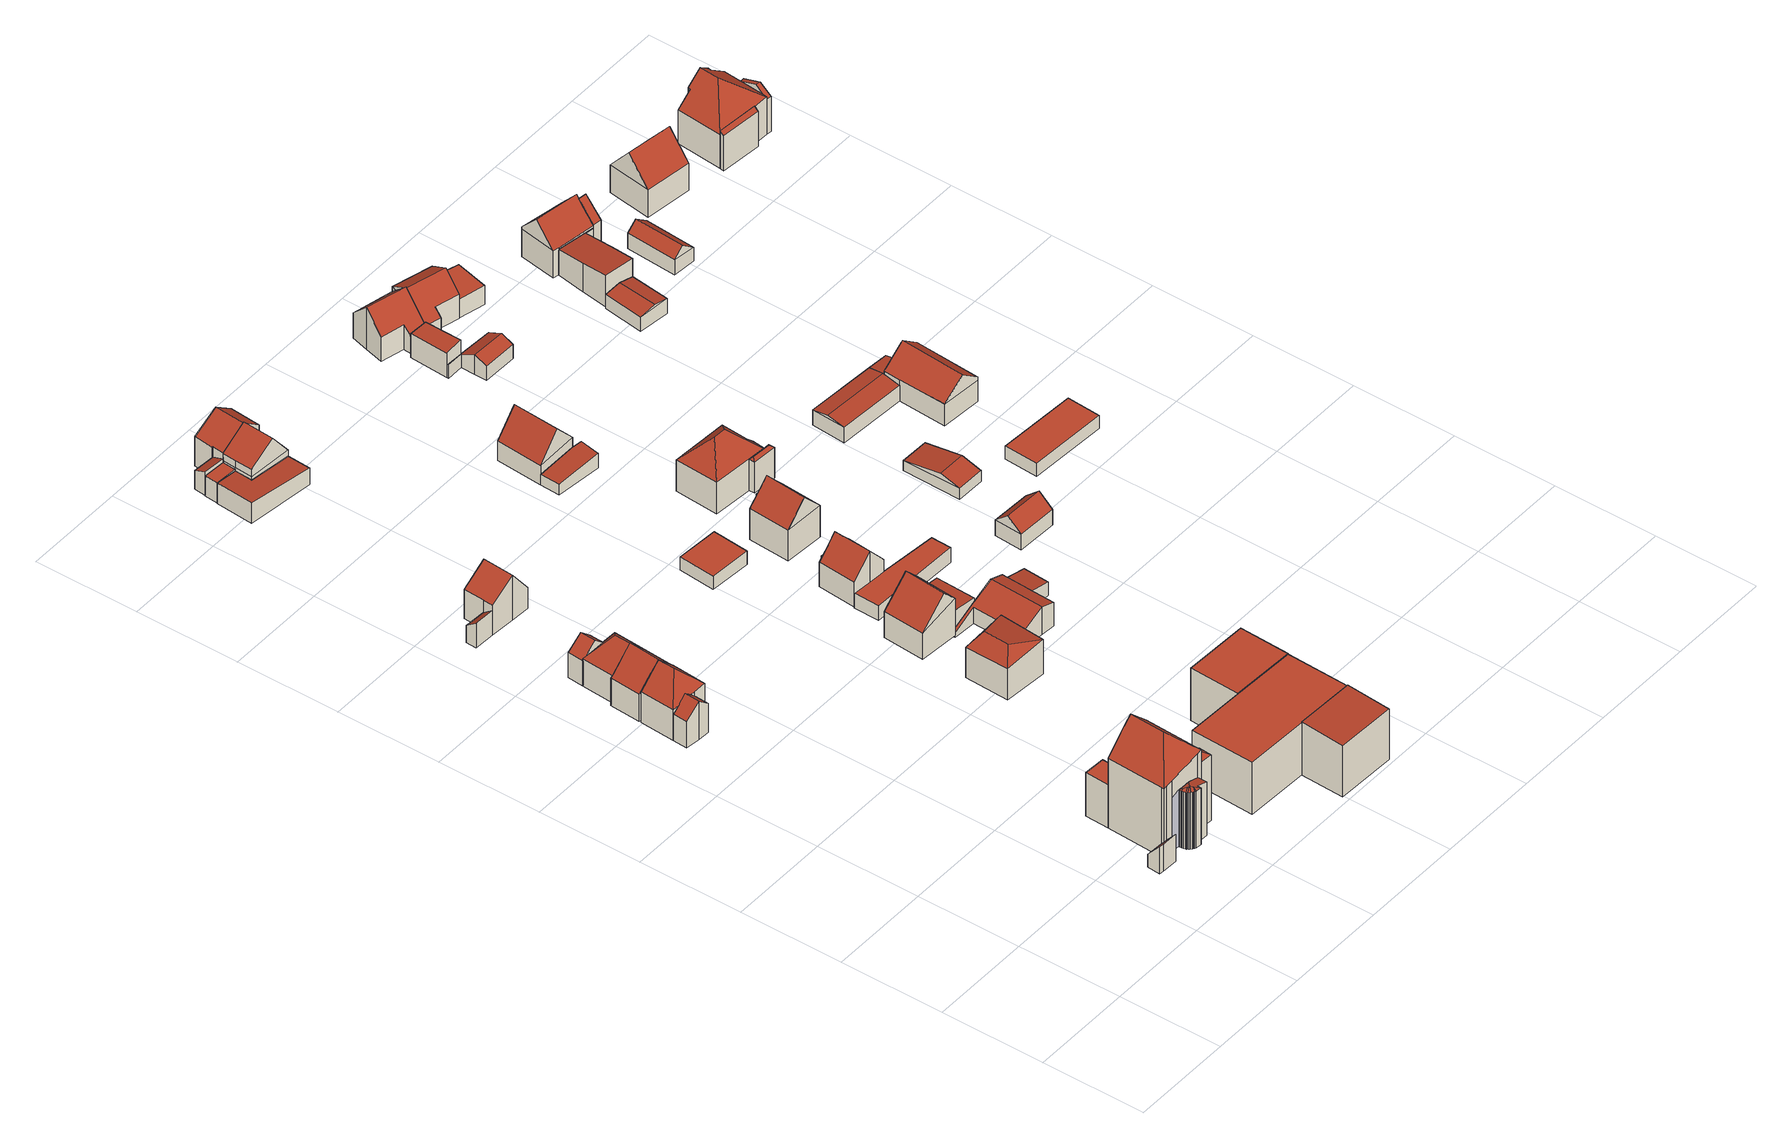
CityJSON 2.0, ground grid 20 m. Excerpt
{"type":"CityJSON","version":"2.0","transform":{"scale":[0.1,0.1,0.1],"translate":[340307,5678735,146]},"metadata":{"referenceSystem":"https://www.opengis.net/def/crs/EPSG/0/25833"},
"CityObjects":{
"building1":{"type":"Building","attributes":{"Gemeindeschluessel":14729160,"Geometrietyp2DReferenz":"3000","function":"31001_9998","roofType":"9999"},"children":["building1-1","building1-2"]},
"building1-1":{"type":"BuildingPart","attributes":{"Dachtyp_tdc":"tdcHipAndGableRoof","Dachneigung":42.65,"QualitaetDacherkennung":81,"Geometrietyp2DReferenz":"3000","roofType":"5000","measuredHeight":10.26},"parents":["building1"],"geometry":[{"type":"MultiSurface","lod":"2","boundaries":[[[0,1,2,3]],[[1,4,5,2]],[[4,6,7,8,5]],[[9,10,11,12,13]],[[10,14,15,11]],[[14,0,3,15]],[[9,16,17,18,6,4,1,19]],[[1,0,14,19]],[[14,10,9,19]],[[3,2,5,8,20,12,11,15]],[[9,13,16]],[[18,7,6]],[[13,12,20,17,16]],[[17,20,8,7,18]]],"semantics":{"surfaces":[{"type":"WallSurface"},{"type":"RoofSurface"},{"type":"GroundSurface"},{"type":"ClosureSurface"}],"values":[0,0,0,0,0,0,1,1,1,2,0,0,3,3]}}]},
"building1-2":{"type":"BuildingPart","attributes":{"Dachtyp_tdc":"tdcGableRoof","Dachneigung":39.81,"QualitaetDacherkennung":77,"Geometrietyp2DReferenz":"3000","roofType":"3100","measuredHeight":7.92},"parents":["building1"],"geometry":[{"type":"MultiSurface","lod":"2","boundaries":[[[21,22,23,24]],[[22,25,26,23]],[[25,13,12,26]],[[7,27,5,8]],[[27,21,24,5]],[[28,16,13,25,22]],[[22,21,27,7,18,28]],[[24,23,26,12,20,8,5]],[[17,16,28]],[[20,12,13,16,17]],[[18,17,28]],[[7,8,20,17,18]]],"semantics":{"surfaces":[{"type":"WallSurface"},{"type":"RoofSurface"},{"type":"GroundSurface"},{"type":"ClosureSurface"}],"values":[0,0,0,0,0,1,1,2,0,3,0,3]}}]},
"building2":{"type":"Building","attributes":{"Dachtyp_tdc":"tdcGableRoof","Gemeindeschluessel":14729160,"Dachneigung":43.29,"QualitaetDacherkennung":79,"Geometrietyp2DReferenz":"3000","function":"31001_9998","roofType":"3100","measuredHeight":10.07},"geometry":[{"type":"MultiSurface","lod":"2","boundaries":[[[29,30,31,32]],[[30,33,34,31]],[[33,35,36,34]],[[35,37,38,36]],[[37,39,40,38]],[[39,29,32,40]],[[39,41,42,43,44,29]],[[45,43,42,46]],[[33,45,46,35]],[[35,46,42,41,37]],[[30,44,43,45,33]],[[29,44,30]],[[37,41,39]],[[32,31,34,36,38,40]]],"semantics":{"surfaces":[{"type":"WallSurface"},{"type":"RoofSurface"},{"type":"GroundSurface"}],"values":[0,0,0,0,0,0,1,1,0,0,0,0,0,2]}}]},
"building3":{"type":"Building","attributes":{"Gemeindeschluessel":14729160,"Geometrietyp2DReferenz":"3000","function":"31001_9998","roofType":"9999"},"children":["building3-1","building3-2"]},
"building3-1":{"type":"BuildingPart","attributes":{"Dachtyp_tdc":"tdcGableRoof","Dachneigung":38.42,"QualitaetDacherkennung":86,"Geometrietyp2DReferenz":"3000","roofType":"3100","measuredHeight":7.56},"parents":["building3"],"geometry":[{"type":"MultiSurface","lod":"2","boundaries":[[[47,48,49,50]],[[48,51,52,49]],[[51,53,54,52]],[[51,48,55]],[[48,47,56,57,58,55]],[[53,51,55,58,59,60]],[[50,49,52,54]],[[47,50,54,53]],[[59,58,57]],[[53,60,56,47]],[[60,59,57,56]]],"semantics":{"surfaces":[{"type":"WallSurface"},{"type":"RoofSurface"},{"type":"GroundSurface"},{"type":"ClosureSurface"}],"values":[0,0,0,0,1,1,2,3,0,3,3]}}]},
"building3-2":{"type":"BuildingPart","attributes":{"Dachtyp_tdc":"tdcHipAndGableRoof","Dachneigung":42.14,"QualitaetDacherkennung":87,"Geometrietyp2DReferenz":"3000","roofType":"5000","measuredHeight":9.57},"parents":["building3"],"geometry":[{"type":"MultiSurface","lod":"2","boundaries":[[[61,62,54,53]],[[61,63,64,62]],[[63,65,66,64]],[[65,67,47,50,66]],[[67,68,69,70,59,57]],[[65,71,68,67]],[[69,68,71,45]],[[61,69,45,63]],[[63,45,71,65]],[[53,70,69,61]],[[50,54,62,64,66]],[[56,47,67]],[[53,54,50,47]],[[53,47,56,60]],[[70,53,60,59]],[[57,56,67]],[[60,56,57,59]]],"semantics":{"surfaces":[{"type":"WallSurface"},{"type":"RoofSurface"},{"type":"GroundSurface"},{"type":"ClosureSurface"}],"values":[0,0,0,0,1,1,1,0,0,0,2,0,3,3,0,0,3]}}]},
"building4":{"type":"Building","attributes":{"Gemeindeschluessel":14729160,"Geometrietyp2DReferenz":"3000","function":"31001_9998","roofType":"9999"},"children":["building4-1","building4-2","building4-3","building4-4","building4-5"]},
"building4-1":{"type":"BuildingPart","attributes":{"Dachtyp_tdc":"tdcPolyFlatRoof","Dachneigung":49.08,"QualitaetDacherkennung":63,"Geometrietyp2DReferenz":"3000","roofType":"2100","measuredHeight":5.59},"parents":["building4"],"geometry":[{"type":"MultiSurface","lod":"2","boundaries":[[[72,73,74,75]],[[73,76,77,74]],[[76,78,79,77]],[[78,80,81,79]],[[80,82,83,81]],[[80,78,76,73,72,84,82]],[[83,85,75,74,77,79,81]],[[85,83,82,84]],[[72,75,85,84]]],"semantics":{"surfaces":[{"type":"WallSurface"},{"type":"RoofSurface"},{"type":"GroundSurface"},{"type":"ClosureSurface"}],"values":[0,0,0,0,0,1,2,3,3]}}]},
"building4-2":{"type":"BuildingPart","attributes":{"Dachtyp_tdc":"tdcHipAndGableRoof","Dachneigung":45.35,"QualitaetDacherkennung":50,"Geometrietyp2DReferenz":"3000","roofType":"5000","measuredHeight":20.12},"parents":["building4"],"geometry":[{"type":"MultiSurface","lod":"2","boundaries":[[[86,87,88,89,90]],[[87,91,92,88]],[[91,93,94,95,92]],[[96,97,98,99,100]],[[97,101,98]],[[102,103,104,105]],[[103,106,75,104]],[[106,72,75]],[[107,108,109,110,83,82]],[[111,106,103,102,97,96,112]],[[96,93,91,87,112]],[[87,86,108,107,111,112]],[[89,88,92,95,99,98,113,114,104,75,85,83,110]],[[100,94,93,96]],[[100,99,95,94]],[[102,105,115,116,101,97]],[[105,104,114,115]],[[115,114,113,116]],[[116,113,98,101]],[[111,84,72,106]],[[84,85,75,72]],[[82,84,111,107]],[[82,83,85,84]],[[90,109,108,86]],[[90,89,110,109]]],"semantics":{"surfaces":[{"type":"WallSurface"},{"type":"RoofSurface"},{"type":"GroundSurface"},{"type":"ClosureSurface"}],"values":[0,0,0,0,0,0,0,0,0,1,1,1,2,0,3,0,3,3,3,0,3,0,3,0,3]}}]},
"building4-3":{"type":"BuildingPart","attributes":{"Dachtyp_tdc":"tdcPolyFlatRoof","Dachneigung":0,"QualitaetDacherkennung":58,"Geometrietyp2DReferenz":"3000","roofType":"1000","measuredHeight":8.97},"parents":["building4"],"geometry":[{"type":"MultiSurface","lod":"2","boundaries":[[[109,117,118,110]],[[117,119,120,118]],[[119,90,89,120]],[[90,119,117,109]],[[118,120,89,110]],[[110,89,90,109]]],"semantics":{"surfaces":[{"type":"WallSurface"},{"type":"RoofSurface"},{"type":"GroundSurface"},{"type":"ClosureSurface"}],"values":[0,0,0,1,2,3]}}]},
"building4-4":{"type":"BuildingPart","attributes":{"Dachtyp_tdc":"tdcFreeFormRoof","Dachneigung":15.71,"QualitaetDacherkennung":52,"Geometrietyp2DReferenz":"3000","roofType":"5000","measuredHeight":12.13},"parents":["building4"],"geometry":[{"type":"MultiSurface","lod":"2","boundaries":[[[121,122,123,124]],[[122,125,126,123]],[[125,127,128,126]],[[127,129,130,128]],[[129,131,132,130]],[[131,133,134,132]],[[133,135,136,134]],[[135,137,138,136]],[[137,139,140,138]],[[139,141,142,140]],[[141,143,144,142]],[[143,145,146,144]],[[145,147,148,146]],[[147,149,150,148]],[[149,115,114,150]],[[115,105,104,114]],[[101,151,152,98]],[[151,121,124,152]],[[116,115,153,154,155,156]],[[115,105,115,149,147,153]],[[147,145,143,141,154,153]],[[141,139,137,155,154]],[[137,135,133,156,155]],[[133,131,129,127,157,158,156]],[[127,125,157]],[[125,122,158,157]],[[122,121,151,101,116,156,158]],[[124,123,126,128,130,132,134,136,138,140,142,144,146,148,150,114,104,114,113,98,152]],[[113,114,115,116]],[[101,98,113,116]]],"semantics":{"surfaces":[{"type":"WallSurface"},{"type":"RoofSurface"},{"type":"GroundSurface"},{"type":"ClosureSurface"}],"values":[0,0,0,0,0,0,0,0,0,0,0,0,0,0,0,0,0,0,1,1,1,1,1,1,1,1,1,2,3,3]}}]},
"building4-5":{"type":"BuildingPart","attributes":{"Dachtyp_tdc":"tdcFreeFormRoof","Dachneigung":32.76,"QualitaetDacherkennung":7,"Geometrietyp2DReferenz":"3000","roofType":"5000","measuredHeight":14.53},"parents":["building4"],"geometry":[{"type":"MultiSurface","lod":"2","boundaries":[[[159,160,161,162]],[[160,100,99,161]],[[94,159,162,95]],[[163,164,94,100]],[[163,100,160]],[[164,163,160,159]],[[164,159,94]],[[162,161,99,95]],[[95,99,100,94]]],"semantics":{"surfaces":[{"type":"WallSurface"},{"type":"RoofSurface"},{"type":"GroundSurface"},{"type":"ClosureSurface"}],"values":[0,0,0,1,1,1,1,2,3]}}]},
"building5":{"type":"Building","attributes":{"Gemeindeschluessel":14729160,"Geometrietyp2DReferenz":"3000","function":"31001_9998","roofType":"9999"},"children":["building5-1","building5-2"]},
"building5-1":{"type":"BuildingPart","attributes":{"Dachtyp_tdc":"tdcGableRoof","Dachneigung":53.59,"QualitaetDacherkennung":41,"Geometrietyp2DReferenz":"3000","roofType":"3100","measuredHeight":9.26},"parents":["building5"],"geometry":[{"type":"MultiSurface","lod":"2","boundaries":[[[165,166,167,168]],[[166,169,170,167]],[[169,171,172,170]],[[171,173,174,172]],[[173,175,176,177,174]],[[178,165,168,179,180]],[[173,171,169,166]],[[166,165,178,175,173]],[[168,167,170,172,174,177,179]],[[178,180,176,175]],[[180,179,177,176]]],"semantics":{"surfaces":[{"type":"WallSurface"},{"type":"RoofSurface"},{"type":"GroundSurface"},{"type":"ClosureSurface"}],"values":[0,0,0,0,0,0,1,1,2,0,3]}}]},
"building5-2":{"type":"BuildingPart","attributes":{"Dachtyp_tdc":"tdcPolyFlatRoof","Dachneigung":38.41,"QualitaetDacherkennung":34,"Geometrietyp2DReferenz":"3000","roofType":"2100","measuredHeight":5.04},"parents":["building5"],"geometry":[{"type":"MultiSurface","lod":"2","boundaries":[[[181,182,183,184]],[[182,180,179,183]],[[176,181,184,177]],[[176,180,182,181]],[[184,183,179,177]],[[177,179,180,176]]],"semantics":{"surfaces":[{"type":"WallSurface"},{"type":"RoofSurface"},{"type":"GroundSurface"},{"type":"ClosureSurface"}],"values":[0,0,0,1,2,3]}}]},
"building6":{"type":"Building","attributes":{"Dachtyp_tdc":"tdcPolyFlatRoof","Gemeindeschluessel":14729160,"Dachneigung":3.85,"QualitaetDacherkennung":39,"Geometrietyp2DReferenz":"3000","function":"31001_9998","roofType":"2100","measuredHeight":4.32},"geometry":[{"type":"MultiSurface","lod":"2","boundaries":[[[185,186,187,188]],[[186,189,190,187]],[[189,191,192,190]],[[191,193,194,192]],[[193,195,196,194]],[[195,185,188,196]],[[195,193,191,189,186,185]],[[188,187,190,192,194,196]]],"semantics":{"surfaces":[{"type":"WallSurface"},{"type":"RoofSurface"},{"type":"GroundSurface"}],"values":[0,0,0,0,0,0,1,2]}}]},
"building7":{"type":"Building","attributes":{"Gemeindeschluessel":14729160,"Geometrietyp2DReferenz":"3000","function":"31001_9998","roofType":"9999"},"children":["building7-1","building7-2"]},
"building7-1":{"type":"BuildingPart","attributes":{"Dachtyp_tdc":"tdcGableRoof","Dachneigung":52.98,"QualitaetDacherkennung":46,"Geometrietyp2DReferenz":"3000","roofType":"3100","measuredHeight":9.45},"parents":["building7"],"geometry":[{"type":"MultiSurface","lod":"2","boundaries":[[[197,198,199,200]],[[198,201,202,199]],[[201,203,202]],[[204,205,206,207,208]],[[205,197,200,206]],[[197,205,209,210]],[[211,212,210,209,213]],[[201,211,213,204]],[[204,213,209,205]],[[198,212,211,201]],[[197,210,212,198]],[[200,199,202,207,206]],[[208,203,201,204]],[[208,207,202,203]]],"semantics":{"surfaces":[{"type":"WallSurface"},{"type":"RoofSurface"},{"type":"GroundSurface"},{"type":"ClosureSurface"}],"values":[0,0,0,0,0,1,1,0,0,0,0,2,0,3]}}]},
"building7-2":{"type":"BuildingPart","attributes":{"Dachtyp_tdc":"tdcPolyFlatRoof","Dachneigung":0,"QualitaetDacherkennung":73,"Geometrietyp2DReferenz":"3000","roofType":"1000","measuredHeight":4.28},"parents":["building7"],"geometry":[{"type":"MultiSurface","lod":"2","boundaries":[[[203,186,214,202]],[[186,215,216,214]],[[215,208,207,216]],[[208,215,186,203]],[[202,214,216,207]],[[202,207,208,203]]],"semantics":{"surfaces":[{"type":"WallSurface"},{"type":"RoofSurface"},{"type":"GroundSurface"},{"type":"ClosureSurface"}],"values":[0,0,0,1,2,3]}}]},
"building8":{"type":"Building","attributes":{"Gemeindeschluessel":14729160,"Geometrietyp2DReferenz":"3000","function":"31001_9998","roofType":"9999"},"children":["building8-1","building8-2"]},
"building8-1":{"type":"BuildingPart","attributes":{"Dachtyp_tdc":"tdcPolyFlatRoof","Dachneigung":23.56,"QualitaetDacherkennung":67,"Geometrietyp2DReferenz":"3000","roofType":"2100","measuredHeight":4.86},"parents":["building8"],"geometry":[{"type":"MultiSurface","lod":"2","boundaries":[[[217,218,219,220]],[[218,221,222,219]],[[221,223,224,222]],[[223,225,226,224]],[[223,221,218,217,225]],[[226,220,219,222,224]],[[220,226,225,217]]],"semantics":{"surfaces":[{"type":"WallSurface"},{"type":"RoofSurface"},{"type":"GroundSurface"},{"type":"ClosureSurface"}],"values":[0,0,0,0,1,2,3]}}]},
"building8-2":{"type":"BuildingPart","attributes":{"Dachtyp_tdc":"tdcGableRoof","Dachneigung":31.82,"QualitaetDacherkennung":43,"Geometrietyp2DReferenz":"3000","roofType":"3100","measuredHeight":9.1},"parents":["building8"],"geometry":[{"type":"MultiSurface","lod":"2","boundaries":[[[227,228,229,224]],[[228,230,231,229]],[[230,232,233,231]],[[232,234,235,233]],[[234,236,237,235]],[[236,238,217,220,237]],[[239,227,224,226,225]],[[236,234,232,230]],[[230,228,227,239,238,236]],[[224,229,231,233,235,237,220,226]],[[225,217,238,239]],[[225,226,220,217]]],"semantics":{"surfaces":[{"type":"WallSurface"},{"type":"RoofSurface"},{"type":"GroundSurface"},{"type":"ClosureSurface"}],"values":[0,0,0,0,0,0,0,1,1,2,0,3]}}]},
"building9":{"type":"Building","attributes":{"Gemeindeschluessel":14729160,"Geometrietyp2DReferenz":"3000","function":"31001_9998","roofType":"9999"},"children":["building9-1","building9-2","building9-3"]},
"building9-1":{"type":"BuildingPart","attributes":{"Dachtyp_tdc":"tdcPolyFlatRoof","Dachneigung":0,"QualitaetDacherkennung":86,"Geometrietyp2DReferenz":"3000","roofType":"1000","measuredHeight":10.87},"parents":["building9"],"geometry":[{"type":"MultiSurface","lod":"2","boundaries":[[[240,241,242,243,244]],[[245,246,247,248,249]],[[246,240,244,247]],[[246,245,241,240]],[[244,243,248,247]],[[249,242,241,245]],[[249,248,243,242]]],"semantics":{"surfaces":[{"type":"WallSurface"},{"type":"RoofSurface"},{"type":"GroundSurface"},{"type":"ClosureSurface"}],"values":[0,0,0,1,2,0,3]}}]},
"building9-2":{"type":"BuildingPart","attributes":{"Dachtyp_tdc":"tdcPolyFlatRoof","Dachneigung":0,"QualitaetDacherkennung":29,"Geometrietyp2DReferenz":"3000","roofType":"1000","measuredHeight":10.76},"parents":["building9"],"geometry":[{"type":"MultiSurface","lod":"2","boundaries":[[[242,250,251,243]],[[252,253,254,255]],[[253,256,257,254]],[[256,249,248,257]],[[249,256,253,252,250,242]],[[243,251,255,254,257,248]],[[255,251,250,252]],[[243,248,249,242]]],"semantics":{"surfaces":[{"type":"WallSurface"},{"type":"RoofSurface"},{"type":"GroundSurface"},{"type":"ClosureSurface"}],"values":[0,0,0,0,1,2,3,3]}}]},
"building9-3":{"type":"BuildingPart","attributes":{"Dachtyp_tdc":"tdcPolyFlatRoof","Dachneigung":2.79,"QualitaetDacherkennung":82,"Geometrietyp2DReferenz":"3000","roofType":"2100","measuredHeight":11.01},"parents":["building9"],"geometry":[{"type":"MultiSurface","lod":"2","boundaries":[[[258,259,260,251,250]],[[259,261,262,260]],[[261,263,252,255,262]],[[263,261,259,258]],[[251,260,262,255]],[[250,252,263,258]],[[250,251,255,252]]],"semantics":{"surfaces":[{"type":"WallSurface"},{"type":"RoofSurface"},{"type":"GroundSurface"},{"type":"ClosureSurface"}],"values":[0,0,0,1,2,0,3]}}]},
"building10":{"type":"Building","attributes":{"Dachtyp_tdc":"tdcHipRoof","Gemeindeschluessel":14729160,"Dachneigung":16.95,"QualitaetDacherkennung":83,"Geometrietyp2DReferenz":"3000","function":"31001_9998","roofType":"3200","measuredHeight":9.12},"geometry":[{"type":"MultiSurface","lod":"2","boundaries":[[[264,265,266,267]],[[265,268,269,266]],[[268,270,271,269]],[[270,264,267,271]],[[268,265,272]],[[264,270,273]],[[265,264,273,272]],[[270,268,272,273]],[[267,266,269,271]]],"semantics":{"surfaces":[{"type":"WallSurface"},{"type":"RoofSurface"},{"type":"GroundSurface"}],"values":[0,0,0,0,1,1,1,1,2]}}]},
"building11":{"type":"Building","attributes":{"Dachtyp_tdc":"tdcGableRoof","Gemeindeschluessel":14729160,"Dachneigung":44.98,"QualitaetDacherkennung":64,"Geometrietyp2DReferenz":"3000","function":"31001_9998","roofType":"3100","measuredHeight":10.47},"geometry":[{"type":"MultiSurface","lod":"2","boundaries":[[[274,275,276,277]],[[275,278,279,276]],[[278,280,281,279]],[[280,274,277,281]],[[278,275,282]],[[274,280,283]],[[275,274,283,282]],[[280,278,282,283]],[[277,276,279,281]]],"semantics":{"surfaces":[{"type":"WallSurface"},{"type":"RoofSurface"},{"type":"GroundSurface"}],"values":[0,0,0,0,0,0,1,1,2]}}]},
"building12":{"type":"Building","attributes":{"Dachtyp_tdc":"tdcPolyFlatRoof","Gemeindeschluessel":14729160,"Dachneigung":0,"QualitaetDacherkennung":91,"Geometrietyp2DReferenz":"3000","function":"31001_9998","roofType":"1000","measuredHeight":2.8},"geometry":[{"type":"MultiSurface","lod":"2","boundaries":[[[284,285,286,287]],[[285,288,289,286]],[[288,290,291,289]],[[290,284,287,291]],[[290,288,285,284]],[[287,286,289,291]]],"semantics":{"surfaces":[{"type":"WallSurface"},{"type":"RoofSurface"},{"type":"GroundSurface"}],"values":[0,0,0,0,1,2]}}]},
"building13":{"type":"Building","attributes":{"Gemeindeschluessel":14729160,"Geometrietyp2DReferenz":"3000","function":"31001_9998","roofType":"9999"},"children":["building13-1","building13-2"]},
"building13-1":{"type":"BuildingPart","attributes":{"Dachtyp_tdc":"tdcPolyFlatRoof","Dachneigung":12.01,"QualitaetDacherkennung":53,"Geometrietyp2DReferenz":"3000","roofType":"2100","measuredHeight":4.63},"parents":["building13"],"geometry":[{"type":"MultiSurface","lod":"2","boundaries":[[[292,293,294,295]],[[296,297,298,299]],[[297,292,295,298]],[[297,296,300,293,292]],[[295,294,301,299,298]],[[299,301,300,296]],[[301,294,293,300]]],"semantics":{"surfaces":[{"type":"WallSurface"},{"type":"RoofSurface"},{"type":"GroundSurface"},{"type":"ClosureSurface"}],"values":[0,0,0,1,2,3,3]}}]},
"building13-2":{"type":"BuildingPart","attributes":{"Dachtyp_tdc":"tdcGableRoof","Dachneigung":48.53,"QualitaetDacherkennung":88,"Geometrietyp2DReferenz":"3000","roofType":"3100","measuredHeight":9.24},"parents":["building13"],"geometry":[{"type":"MultiSurface","lod":"2","boundaries":[[[302,294,293]],[[302,303,304,294]],[[303,305,306,304]],[[305,307,308,306]],[[307,309,310,308]],[[309,311,312,310]],[[311,313,296,299,312]],[[307,305,303,302,314]],[[314,313,311,309,307]],[[299,301,294,304,306,308,310,312]],[[300,296,313,314]],[[301,299,296,300]],[[302,293,300,314]],[[301,300,293,294]]],"semantics":{"surfaces":[{"type":"WallSurface"},{"type":"RoofSurface"},{"type":"GroundSurface"},{"type":"ClosureSurface"}],"values":[0,0,0,0,0,0,0,1,1,2,0,3,0,3]}}]},
"building14":{"type":"Building","attributes":{"Gemeindeschluessel":14729160,"Geometrietyp2DReferenz":"3000","function":"31001_9998","roofType":"9999"},"children":["building14-1","building14-2","building14-3"]},
"building14-1":{"type":"BuildingPart","attributes":{"Dachtyp_tdc":"tdcPolyFlatRoof","Dachneigung":12.61,"QualitaetDacherkennung":89,"Geometrietyp2DReferenz":"3000","roofType":"2100","measuredHeight":3.98},"parents":["building14"],"geometry":[{"type":"MultiSurface","lod":"2","boundaries":[[[315,316,317,318]],[[319,320,321,322]],[[320,315,318,321]],[[320,319,316,315]],[[318,317,322,321]],[[322,317,316,319]]],"semantics":{"surfaces":[{"type":"WallSurface"},{"type":"RoofSurface"},{"type":"GroundSurface"},{"type":"ClosureSurface"}],"values":[0,0,0,1,2,3]}}]},
"building14-2":{"type":"BuildingPart","attributes":{"Dachtyp_tdc":"tdcGableRoof","Dachneigung":27.49,"QualitaetDacherkennung":47,"Geometrietyp2DReferenz":"3000","roofType":"3100","measuredHeight":5.8},"parents":["building14"],"geometry":[{"type":"MultiSurface","lod":"2","boundaries":[[[323,324,325,326]],[[324,327,328,325]],[[327,329,330,328]],[[329,331,332,330]],[[331,333,334,332]],[[335,336,337,338]],[[336,339,319,322,337]],[[340,323,326,317,316]],[[336,335,333,331,329,327,324]],[[324,323,340,339,336]],[[326,325,328,330,332,334,338,337,322,317]],[[338,334,333,335]],[[316,319,339,340]],[[316,317,322,319]]],"semantics":{"surfaces":[{"type":"WallSurface"},{"type":"RoofSurface"},{"type":"GroundSurface"},{"type":"ClosureSurface"}],"values":[0,0,0,0,0,0,0,0,1,1,2,3,0,3]}}]},
"building14-3":{"type":"BuildingPart","attributes":{"Dachtyp_tdc":"tdcPolyFlatRoof","Dachneigung":6.03,"QualitaetDacherkennung":65,"Geometrietyp2DReferenz":"3000","roofType":"2100","measuredHeight":5},"parents":["building14"],"geometry":[{"type":"MultiSurface","lod":"2","boundaries":[[[341,342,343,344]],[[342,345,335,338,343]],[[346,341,344,334,333]],[[346,345,342,341]],[[344,343,338,334]],[[333,335,345,346]],[[333,334,338,335]]],"semantics":{"surfaces":[{"type":"WallSurface"},{"type":"RoofSurface"},{"type":"GroundSurface"},{"type":"ClosureSurface"}],"values":[0,0,0,1,2,0,3]}}]},
"building15":{"type":"Building","attributes":{"Dachtyp_tdc":"tdcPolyFlatRoof","Gemeindeschluessel":14729160,"Dachneigung":0,"QualitaetDacherkennung":39,"Geometrietyp2DReferenz":"3000","function":"31001_9998","roofType":"1000","measuredHeight":3.04},"geometry":[{"type":"MultiSurface","lod":"2","boundaries":[[[347,348,349,350]],[[348,351,352,349]],[[351,353,354,352]],[[353,355,356,354]],[[355,347,350,356]],[[355,353,351,348,347]],[[350,349,352,354,356]]],"semantics":{"surfaces":[{"type":"WallSurface"},{"type":"RoofSurface"},{"type":"GroundSurface"}],"values":[0,0,0,0,0,1,2]}}]},
"building16":{"type":"Building","attributes":{"Dachtyp_tdc":"tdcPolyFlatRoof","Gemeindeschluessel":14729160,"Dachneigung":5.41,"QualitaetDacherkennung":57,"Geometrietyp2DReferenz":"3000","function":"31001_9998","roofType":"2100","measuredHeight":3.08},"geometry":[{"type":"MultiSurface","lod":"2","boundaries":[[[357,358,359,360]],[[358,361,362,359]],[[361,363,364,362]],[[363,365,366,364]],[[365,357,360,366]],[[365,363,361,358,357]],[[360,359,362,364,366]]],"semantics":{"surfaces":[{"type":"WallSurface"},{"type":"RoofSurface"},{"type":"GroundSurface"}],"values":[0,0,0,0,0,1,2]}}]},
"building17":{"type":"Building","attributes":{"Gemeindeschluessel":14729160,"Geometrietyp2DReferenz":"3000","function":"31001_9998","roofType":"9999"},"children":["building17-1","building17-2"]},
"building17-1":{"type":"BuildingPart","attributes":{"Dachtyp_tdc":"tdcGableRoof","Dachneigung":47.32,"QualitaetDacherkennung":85,"Geometrietyp2DReferenz":"3000","roofType":"3100","measuredHeight":10.67},"parents":["building17"],"geometry":[{"type":"MultiSurface","lod":"2","boundaries":[[[367,368,369,370]],[[371,372,373,374]],[[372,375,376,373]],[[375,377,378,376]],[[377,367,370,378]],[[377,379,380,381,367]],[[372,382,380,379,375]],[[383,382,371]],[[371,382,372]],[[367,381,384,368]],[[375,379,377]],[[370,369,374,373,376,378]],[[374,369,368,371]],[[384,381,380,382,383]],[[368,384,383,371]]],"semantics":{"surfaces":[{"type":"WallSurface"},{"type":"RoofSurface"},{"type":"GroundSurface"},{"type":"ClosureSurface"}],"values":[0,0,0,0,0,1,1,0,0,0,0,2,3,0,3]}}]},
"building17-2":{"type":"BuildingPart","attributes":{"Dachtyp_tdc":"tdcPolyFlatRoof","Dachneigung":23.99,"QualitaetDacherkennung":52,"Geometrietyp2DReferenz":"3000","roofType":"2100","measuredHeight":7.09},"parents":["building17"],"geometry":[{"type":"MultiSurface","lod":"2","boundaries":[[[385,383,371,374,386]],[[384,387,388,369,368]],[[387,385,386,388]],[[387,384,383,385]],[[386,374,369,388]],[[368,369,374,371]],[[368,371,383,384]]],"semantics":{"surfaces":[{"type":"WallSurface"},{"type":"RoofSurface"},{"type":"GroundSurface"},{"type":"ClosureSurface"}],"values":[0,0,0,1,2,3,3]}}]},
"building18":{"type":"Building","attributes":{"Dachtyp_tdc":"tdcGableRoof","Gemeindeschluessel":14729160,"Dachneigung":51.83,"QualitaetDacherkennung":53,"Geometrietyp2DReferenz":"3000","function":"31001_9998","roofType":"3100","measuredHeight":9.13},"geometry":[{"type":"MultiSurface","lod":"2","boundaries":[[[389,390,391,359]],[[390,392,393,391]],[[392,394,362,393]],[[394,389,359,362]],[[392,390,395]],[[389,394,396]],[[390,389,396,395]],[[394,392,395,396]],[[359,391,393,362]]],"semantics":{"surfaces":[{"type":"WallSurface"},{"type":"RoofSurface"},{"type":"GroundSurface"}],"values":[0,0,0,0,0,0,1,1,2]}}]},
"building19":{"type":"Building","attributes":{"Gemeindeschluessel":14729160,"Geometrietyp2DReferenz":"3000","function":"31001_9998","roofType":"9999"},"children":["building19-1","building19-2"]},
"building19-1":{"type":"BuildingPart","attributes":{"Dachtyp_tdc":"tdcFreeFormRoof","Dachneigung":37.89,"QualitaetDacherkennung":28,"Geometrietyp2DReferenz":"3000","roofType":"5000","measuredHeight":6.83},"parents":["building19"],"geometry":[{"type":"MultiSurface","lod":"2","boundaries":[[[397,398,399,400,401]],[[398,402,403,399]],[[402,404,405,403]],[[406,407,402,398]],[[406,398,397]],[[407,406,397,408,409,404]],[[407,404,402]],[[405,410,400,399,403]],[[401,408,397]],[[400,410,409,408,401]],[[410,405,404,409]]],"semantics":{"surfaces":[{"type":"WallSurface"},{"type":"RoofSurface"},{"type":"GroundSurface"},{"type":"ClosureSurface"}],"values":[0,0,0,1,1,1,1,2,0,3,3]}}]},
"building19-2":{"type":"BuildingPart","attributes":{"Dachtyp_tdc":"tdcFreeFormRoof","Dachneigung":44.99,"QualitaetDacherkennung":20,"Geometrietyp2DReferenz":"3000","roofType":"5000","measuredHeight":10.74},"parents":["building19"],"geometry":[{"type":"MultiSurface","lod":"2","boundaries":[[[411,412,413,414]],[[412,415,416,413]],[[415,417,418,416]],[[417,401,400,418]],[[419,420,421,405,404]],[[420,411,414,421]],[[422,408,401,417,415,412,423]],[[412,411,424,423]],[[411,420,424]],[[420,419,422,423,424]],[[414,413,416,418,400,410,405,421]],[[409,408,422]],[[410,400,401,408,409]],[[404,409,422,419]],[[410,409,404,405]]],"semantics":{"surfaces":[{"type":"WallSurface"},{"type":"RoofSurface"},{"type":"GroundSurface"},{"type":"ClosureSurface"}],"values":[0,0,0,0,0,0,1,1,1,1,2,0,3,0,3]}}]},
"building20":{"type":"Building","attributes":{"Dachtyp_tdc":"tdcGableRoof","Gemeindeschluessel":14729160,"Dachneigung":41.75,"QualitaetDacherkennung":91,"Geometrietyp2DReferenz":"3000","function":"31001_9998","roofType":"3100","measuredHeight":5.56},"geometry":[{"type":"MultiSurface","lod":"2","boundaries":[[[425,426,427,428]],[[426,429,430,427]],[[429,431,432,430]],[[431,425,428,432]],[[429,426,433]],[[425,431,434]],[[426,425,434,433]],[[431,429,433,434]],[[428,427,430,432]]],"semantics":{"surfaces":[{"type":"WallSurface"},{"type":"RoofSurface"},{"type":"GroundSurface"}],"values":[0,0,0,0,0,0,1,1,2]}}]},
"building21":{"type":"Building","attributes":{"Dachtyp_tdc":"tdcGableRoof","Gemeindeschluessel":14729160,"Dachneigung":44.2,"QualitaetDacherkennung":62,"Geometrietyp2DReferenz":"3000","function":"31001_9998","roofType":"3100","measuredHeight":8.68},"geometry":[{"type":"MultiSurface","lod":"2","boundaries":[[[435,436,437,438]],[[436,439,440,437]],[[439,441,442,440]],[[441,443,444,442]],[[443,445,446,444]],[[445,447,448,446]],[[447,449,450,448]],[[449,435,438,450]],[[445,443,441,439,436,435]],[[435,449,447,445]],[[438,437,440,442,444,446,448,450]]],"semantics":{"surfaces":[{"type":"WallSurface"},{"type":"RoofSurface"},{"type":"GroundSurface"}],"values":[0,0,0,0,0,0,0,0,1,1,2]}}]},
"building22":{"type":"Building","attributes":{"Gemeindeschluessel":14729160,"Geometrietyp2DReferenz":"3000","function":"31001_9998","roofType":"9999"},"children":["building22-1","building22-2"]},
"building22-1":{"type":"BuildingPart","attributes":{"Dachtyp_tdc":"tdcPolyFlatRoof","Dachneigung":8.71,"QualitaetDacherkennung":73,"Geometrietyp2DReferenz":"3000","roofType":"2100","measuredHeight":5.53},"parents":["building22"],"geometry":[{"type":"MultiSurface","lod":"2","boundaries":[[[451,452,453,454]],[[452,455,456,457,453]],[[458,451,454,459,460]],[[458,455,452,451]],[[454,453,457,459]],[[458,460,456,455]],[[460,459,457,456]]],"semantics":{"surfaces":[{"type":"WallSurface"},{"type":"RoofSurface"},{"type":"GroundSurface"},{"type":"ClosureSurface"}],"values":[0,0,0,1,2,0,3]}}]},
"building22-2":{"type":"BuildingPart","attributes":{"Dachtyp_tdc":"tdcGableRoof","Dachneigung":26.54,"QualitaetDacherkennung":92,"Geometrietyp2DReferenz":"3000","roofType":"3100","measuredHeight":4.08},"parents":["building22"],"geometry":[{"type":"MultiSurface","lod":"2","boundaries":[[[456,461,462,457]],[[461,463,464,462]],[[463,465,466,464]],[[465,467,468,466]],[[467,469,470,468]],[[469,471,472,470]],[[471,473,474,472]],[[473,460,459,474]],[[469,467,465,463]],[[463,461,456,460,473,471,469]],[[459,457,462,464,466,468,470,472,474]],[[457,459,460,456]]],"semantics":{"surfaces":[{"type":"WallSurface"},{"type":"RoofSurface"},{"type":"GroundSurface"},{"type":"ClosureSurface"}],"values":[0,0,0,0,0,0,0,0,1,1,2,3]}}]},
"building23":{"type":"Building","attributes":{"Dachtyp_tdc":"tdcGableRoof","Gemeindeschluessel":14729160,"Dachneigung":10.12,"QualitaetDacherkennung":89,"Geometrietyp2DReferenz":"3000","function":"31001_9998","roofType":"3100","measuredHeight":3.46},"geometry":[{"type":"MultiSurface","lod":"2","boundaries":[[[475,476,477,478]],[[476,479,480,477]],[[479,481,482,480]],[[481,475,478,482]],[[479,476,483]],[[475,481,484]],[[476,475,484,483]],[[481,479,483,484]],[[478,477,480,482]]],"semantics":{"surfaces":[{"type":"WallSurface"},{"type":"RoofSurface"},{"type":"GroundSurface"}],"values":[0,0,0,0,0,0,1,1,2]}}]},
"building24":{"type":"Building","attributes":{"Dachtyp_tdc":"tdcFreeFormRoof","Gemeindeschluessel":14729160,"Dachneigung":43.7,"QualitaetDacherkennung":63,"Geometrietyp2DReferenz":"3000","function":"31001_9998","roofType":"5000","measuredHeight":8.38},"geometry":[{"type":"MultiSurface","lod":"2","boundaries":[[[485,486,487,488]],[[486,489,490,487]],[[489,491,492,490]],[[491,493,494,492]],[[493,495,496,494]],[[495,485,488,496]],[[497,489,486,498]],[[493,491,497,498,485,495]],[[491,489,497]],[[486,485,498]],[[488,487,490,492,494,496]]],"semantics":{"surfaces":[{"type":"WallSurface"},{"type":"RoofSurface"},{"type":"GroundSurface"}],"values":[0,0,0,0,0,0,1,1,0,0,2]}}]},
"building25":{"type":"Building","attributes":{"Dachtyp_tdc":"tdcPolyFlatRoof","Gemeindeschluessel":14729160,"Dachneigung":0,"QualitaetDacherkennung":66,"Geometrietyp2DReferenz":"3000","function":"31001_9998","roofType":"1000","measuredHeight":3.91},"geometry":[{"type":"MultiSurface","lod":"2","boundaries":[[[499,500,501,502]],[[500,503,504,501]],[[503,505,506,504]],[[505,499,502,506]],[[505,503,500,499]],[[502,501,504,506]]],"semantics":{"surfaces":[{"type":"WallSurface"},{"type":"RoofSurface"},{"type":"GroundSurface"}],"values":[0,0,0,0,1,2]}}]},
"building26":{"type":"Building","attributes":{"Gemeindeschluessel":14729160,"Geometrietyp2DReferenz":"3000","function":"31001_9998","roofType":"9999"},"children":["building26-1","building26-2","building26-3"]},
"building26-1":{"type":"BuildingPart","attributes":{"Dachtyp_tdc":"tdcGableRoof","Dachneigung":37.05,"QualitaetDacherkennung":95,"Geometrietyp2DReferenz":"3000","roofType":"3100","measuredHeight":7.78},"parents":["building26"],"geometry":[{"type":"MultiSurface","lod":"2","boundaries":[[[507,508,509,510]],[[508,511,512,513,509]],[[514,515,516,517,518]],[[515,507,510,516]],[[519,520,521,522]],[[511,523,521,520,524,525]],[[514,524,520,519,515]],[[525,524,514]],[[508,523,511]],[[507,522,521,523,508]],[[515,519,522,507]],[[510,509,513,526,517,516]],[[512,511,525,527]],[[526,513,512,528]],[[528,512,527]],[[518,527,525,514]],[[518,517,526,528,527]]],"semantics":{"surfaces":[{"type":"WallSurface"},{"type":"RoofSurface"},{"type":"GroundSurface"},{"type":"ClosureSurface"}],"values":[0,0,0,0,1,1,0,0,0,0,0,2,0,3,3,0,3]}}]},
"building26-2":{"type":"BuildingPart","attributes":{"Dachtyp_tdc":"tdcGableRoof","Dachneigung":10.24,"QualitaetDacherkennung":74,"Geometrietyp2DReferenz":"3000","roofType":"3100","measuredHeight":3.83},"parents":["building26"],"geometry":[{"type":"MultiSurface","lod":"2","boundaries":[[[512,529,530,513]],[[529,531,532,530]],[[531,533,534,532]],[[531,529,535]],[[529,512,527,536,535]],[[533,531,535,536]],[[513,530,532,534,526]],[[512,513,526,528]],[[528,526,534,533,537]],[[533,536,527,537]],[[528,527,512]],[[537,527,528]]],"semantics":{"surfaces":[{"type":"WallSurface"},{"type":"RoofSurface"},{"type":"GroundSurface"},{"type":"ClosureSurface"}],"values":[0,0,0,0,1,1,2,3,3,0,3,3]}}]},
"building26-3":{"type":"BuildingPart","attributes":{"Dachtyp_tdc":"tdcPolyFlatRoof","Dachneigung":9.81,"QualitaetDacherkennung":71,"Geometrietyp2DReferenz":"3000","roofType":"2100","measuredHeight":3.81},"parents":["building26"],"geometry":[{"type":"MultiSurface","lod":"2","boundaries":[[[538,518,517,539]],[[533,538,539,534]],[[533,537,527,518,538]],[[539,517,526,534]],[[526,517,518,527,528]],[[533,534,526,528,537]],[[537,528,527]]],"semantics":{"surfaces":[{"type":"WallSurface"},{"type":"RoofSurface"},{"type":"GroundSurface"},{"type":"ClosureSurface"}],"values":[0,0,1,2,3,3,3]}}]},
"building27":{"type":"Building","attributes":{"Dachtyp_tdc":"tdcGableRoof","Gemeindeschluessel":14729160,"Dachneigung":11.51,"QualitaetDacherkennung":87,"Geometrietyp2DReferenz":"3000","function":"31001_9998","roofType":"3100","measuredHeight":3.56},"geometry":[{"type":"MultiSurface","lod":"2","boundaries":[[[540,541,542,543]],[[541,544,545,542]],[[544,546,547,545]],[[546,540,543,547]],[[544,541,548]],[[540,546,549]],[[541,540,549,548]],[[546,544,548,549]],[[543,542,545,547]]],"semantics":{"surfaces":[{"type":"WallSurface"},{"type":"RoofSurface"},{"type":"GroundSurface"}],"values":[0,0,0,0,0,0,1,1,2]}}]},
"building28":{"type":"Building","attributes":{"Dachtyp_tdc":"tdcPolyFlatRoof","Gemeindeschluessel":14729160,"Dachneigung":0,"QualitaetDacherkennung":49,"Geometrietyp2DReferenz":"3000","function":"31001_9998","roofType":"1000","measuredHeight":2.69},"geometry":[{"type":"MultiSurface","lod":"2","boundaries":[[[550,551,552,553]],[[551,554,555,552]],[[554,556,557,555]],[[556,550,553,557]],[[556,554,551,550]],[[553,552,555,557]]],"semantics":{"surfaces":[{"type":"WallSurface"},{"type":"RoofSurface"},{"type":"GroundSurface"}],"values":[0,0,0,0,1,2]}}]},
"building29":{"type":"Building","attributes":{"Gemeindeschluessel":14729160,"Geometrietyp2DReferenz":"3000","function":"31001_9998","roofType":"9999"},"children":["building29-1","building29-2","building29-3"]},
"building29-1":{"type":"BuildingPart","attributes":{"Dachtyp_tdc":"tdcPolyFlatRoof","Dachneigung":44.45,"QualitaetDacherkennung":71,"Geometrietyp2DReferenz":"3000","roofType":"2100","measuredHeight":9.37},"parents":["building29"],"geometry":[{"type":"MultiSurface","lod":"2","boundaries":[[[558,559,560,561,562]],[[558,563,564,559]],[[563,565,566,564]],[[565,563,558,562]],[[560,559,564,566,567]],[[568,567,566,565,562]],[[561,560,567,568]],[[562,561,568]]],"semantics":{"surfaces":[{"type":"WallSurface"},{"type":"RoofSurface"},{"type":"GroundSurface"},{"type":"ClosureSurface"}],"values":[0,0,0,1,2,0,3,3]}}]},
"building29-2":{"type":"BuildingPart","attributes":{"Dachtyp_tdc":"tdcPolyFlatRoof","Dachneigung":6.72,"QualitaetDacherkennung":56,"Geometrietyp2DReferenz":"3000","roofType":"2100","measuredHeight":6.54},"parents":["building29"],"geometry":[{"type":"MultiSurface","lod":"2","boundaries":[[[569,570,571,566]],[[570,572,573,571]],[[572,574,575,573]],[[574,576,577,575]],[[576,578,579,577]],[[578,580,581,579]],[[582,569,566,567]],[[582,580,578,576,574,572,570,569]],[[566,571,573,575,577,579,581,567]],[[567,581,580,582]]],"semantics":{"surfaces":[{"type":"WallSurface"},{"type":"RoofSurface"},{"type":"GroundSurface"},{"type":"ClosureSurface"}],"values":[0,0,0,0,0,0,0,1,2,3]}}]},
"building29-3":{"type":"BuildingPart","attributes":{"Dachtyp_tdc":"tdcGableRoof","Dachneigung":47.26,"QualitaetDacherkennung":66,"Geometrietyp2DReferenz":"3000","roofType":"3100","measuredHeight":9.86},"parents":["building29"],"geometry":[{"type":"MultiSurface","lod":"2","boundaries":[[[583,581,580]],[[583,584,585,581]],[[584,586,587,585]],[[586,588,589,587]],[[588,561,560,589]],[[568,562,590,591,584,583]],[[592,591,590,593]],[[586,592,593,588]],[[588,593,590,562,561]],[[584,591,592,586]],[[581,585,587,589,560,567]],[[567,560,561,568]],[[583,580,582,567,568]],[[580,581,567,582]],[[561,562,568]]],"semantics":{"surfaces":[{"type":"WallSurface"},{"type":"RoofSurface"},{"type":"GroundSurface"},{"type":"ClosureSurface"}],"values":[0,0,0,0,0,1,1,0,0,0,2,3,0,3,3]}}]},
"building30":{"type":"Building","attributes":{"Dachtyp_tdc":"tdcGableRoof","Gemeindeschluessel":14729160,"Dachneigung":39.14,"QualitaetDacherkennung":83,"Geometrietyp2DReferenz":"3000","function":"31001_9998","roofType":"3100","measuredHeight":4.92},"geometry":[{"type":"MultiSurface","lod":"2","boundaries":[[[594,595,596,597]],[[595,598,599,596]],[[598,600,601,599]],[[600,594,597,601]],[[598,595,602]],[[594,600,603]],[[595,594,603,602]],[[600,598,602,603]],[[597,596,599,601]]],"semantics":{"surfaces":[{"type":"WallSurface"},{"type":"RoofSurface"},{"type":"GroundSurface"}],"values":[0,0,0,0,0,0,1,1,2]}}]},
"building31":{"type":"Building","attributes":{"Dachtyp_tdc":"tdcGableRoof","Gemeindeschluessel":14729160,"Dachneigung":49.61,"QualitaetDacherkennung":83,"Geometrietyp2DReferenz":"3000","function":"31001_9998","roofType":"3100","measuredHeight":10.83},"geometry":[{"type":"MultiSurface","lod":"2","boundaries":[[[604,605,606,607]],[[605,608,609,606]],[[608,610,611,609]],[[610,604,607,611]],[[608,605,612]],[[604,610,613]],[[605,604,613,612]],[[610,608,612,613]],[[607,606,609,611]]],"semantics":{"surfaces":[{"type":"WallSurface"},{"type":"RoofSurface"},{"type":"GroundSurface"}],"values":[0,0,0,0,0,0,1,1,2]}}]},
"building32":{"type":"Building","attributes":{"Gemeindeschluessel":14729160,"Geometrietyp2DReferenz":"3000","function":"31001_9998","roofType":"9999"},"children":["building32-1","building32-2","building32-3"]},
"building32-1":{"type":"BuildingPart","attributes":{"Dachtyp_tdc":"tdcHipAndGableRoof","Dachneigung":39.36,"QualitaetDacherkennung":43,"Geometrietyp2DReferenz":"3000","roofType":"5000","measuredHeight":11.8},"parents":["building32"],"geometry":[{"type":"MultiSurface","lod":"2","boundaries":[[[614,615,616,617]],[[615,618,619,616]],[[618,620,621,619]],[[620,622,623,621]],[[622,624,625,626,623]],[[627,628,629,630,631]],[[632,633,634,635]],[[633,636,637,634]],[[636,614,617,637]],[[632,628,627,638]],[[627,639,640,624,622,620,618,615,638]],[[615,614,636,633,632,638]],[[617,616,619,621,623,626,630,629,635,634,637]],[[631,639,627]],[[640,625,624]],[[631,630,626,625]],[[631,625,640,639]],[[632,635,629,628]]],"semantics":{"surfaces":[{"type":"WallSurface"},{"type":"RoofSurface"},{"type":"GroundSurface"},{"type":"ClosureSurface"}],"values":[0,0,0,0,0,0,0,0,0,1,1,1,2,0,0,3,3,3]}}]},
"building32-2":{"type":"BuildingPart","attributes":{"Dachtyp_tdc":"tdcPolyFlatRoof","Dachneigung":35.21,"QualitaetDacherkennung":45,"Geometrietyp2DReferenz":"3000","roofType":"2100","measuredHeight":7.89},"parents":["building32"],"geometry":[{"type":"MultiSurface","lod":"2","boundaries":[[[641,642,632,635,643]],[[644,645,646,629,628]],[[645,641,643,646]],[[645,644,642,641]],[[643,635,629,646]],[[644,628,632,642]],[[628,629,635,632]]],"semantics":{"surfaces":[{"type":"WallSurface"},{"type":"RoofSurface"},{"type":"GroundSurface"},{"type":"ClosureSurface"}],"values":[0,0,0,1,2,0,3]}}]},
"building32-3":{"type":"BuildingPart","attributes":{"Dachtyp_tdc":"tdcGableRoof","Dachneigung":19.69,"QualitaetDacherkennung":62,"Geometrietyp2DReferenz":"3000","roofType":"3100","measuredHeight":9.02},"parents":["building32"],"geometry":[{"type":"MultiSurface","lod":"2","boundaries":[[[625,647,648,626]],[[647,649,650,648]],[[649,631,630,650]],[[649,647,651]],[[647,625,640,652,651]],[[631,649,651,652,639]],[[626,648,650,630]],[[626,630,631,625]],[[639,652,640]],[[631,639,640,625]]],"semantics":{"surfaces":[{"type":"WallSurface"},{"type":"RoofSurface"},{"type":"GroundSurface"},{"type":"ClosureSurface"}],"values":[0,0,0,0,1,1,2,3,0,3]}}]}
},
"vertices":[
[109,970,114],[105,903,114],[105,903,44],[109,970,44],[80,904,112],[80,904,44],[80,905,112],[80,905,104],[80,905,44],[29,908,108],[33,975,108],[33,975,44],[29,908,44],[29,908,99],[75,973,147],[75,973,44],[42,907,109],[58,906,111],[72,905,112],[73,940,147],[58,906,44],
[78,876,104],[56,877,123],[56,877,44],[78,876,44],[27,880,99],[27,880,44],[80,904,104],[58,906,123],
[33,1035,105],[36,1034,105],[36,1034,48],[33,1035,48],[113,1029,105],[113,1029,48],[109,970,105],[109,970,48],[33,975,105],[33,975,48],[29,976,105],[29,976,48],[33,975,110],[75,973,148],[79,1032,148],[36,1034,109],[113,1029,113],[109,970,113],
[40,1096,104],[42,1127,104],[42,1127,52],[40,1096,52],[93,1123,108],[93,1123,52],[92,1093,108],[92,1093,52],[72,1125,127],[46,1096,108],[47,1096,109],[70,1094,127],[88,1093,111],[91,1093,108],
[117,1091,108],[117,1091,52],[113,1029,108],[113,1029,52],[36,1034,108],[36,1034,52],[40,1096,108],[81,1063,147],[117,1091,113],[92,1093,112],[79,1032,147],
[314,145,39],[313,126,61],[313,126,5],[314,145,5],[283,127,61],[283,127,5],[274,128,61],[274,128,5],[275,153,32],[275,153,5],[308,151,32],[308,151,5],[308,145,39],[308,145,5],
[354,259,192],[369,258,206],[369,258,5],[354,259,5],[354,259,95],[407,256,168],[407,256,5],[403,168,168],[403,168,142],[403,168,5],[402,143,168],[393,143,166],[393,143,5],[402,143,5],[402,143,142],[393,143,117],[327,145,154],[327,145,153],[327,145,5],[327,145,118],[314,145,151],[308,151,150],[313,260,150],[313,260,95],[313,260,5],[308,145,150],[366,190,206],[371,144,5],[345,144,5],[345,144,123],[371,144,123],
[315,306,95],[315,306,5],[356,304,95],[356,304,5],
[370,126,123],[370,119,123],[370,119,5],[370,126,5],[359,120,123],[359,120,5],[356,121,123],[356,121,5],[355,122,123],[355,122,5],[353,123,123],[353,123,5],[351,125,123],[351,125,5],[349,127,123],[349,127,5],[348,129,123],[348,129,5],[347,130,123],[347,130,5],[347,132,123],[347,132,5],[345,135,123],[345,135,5],[345,137,123],[345,137,5],[345,139,123],[345,139,5],[345,142,123],[345,142,5],[393,125,117],[393,125,5],[350,139,125],[355,135,126],[357,134,126],[359,133,126],[361,128,126],[361,129,126],
[428,167,142],[426,141,142],[426,141,5],[428,167,5],[415,154,150],[415,155,150],
[48,1338,122],[96,1335,154],[96,1335,61],[48,1338,61],[132,1333,105],[132,1333,61],[128,1272,105],[128,1272,61],[92,1275,154],[92,1275,61],[44,1278,122],[44,1278,112],[44,1278,61],[46,1298,122],[46,1298,61],[46,1298,96],
[3,1280,112],[4,1300,96],[4,1300,61],[3,1280,61],
[8,1729,125],[14,1802,125],[14,1802,82],[8,1729,82],[57,1799,122],[57,1799,82],[55,1765,122],[55,1765,82],[141,1758,117],[141,1758,82],[139,1714,116],[139,1714,82],
[141,1758,129],[55,1765,129],[55,1765,83],[141,1758,83],[57,1799,129],[57,1799,83],[57,1799,125],[59,1825,129],[145,1819,129],[145,1819,83],[59,1825,83],[59,1825,125],[109,1822,177],[105,1761,177],[57,1799,144],[55,1765,144],[59,1825,144],
[14,1802,83],[16,1828,125],[16,1828,83],
[59,1825,132],[16,1828,133],[16,1828,84],[59,1825,84],[18,1850,123],[18,1850,84],[60,1847,123],[60,1847,84],[61,1847,123],[61,1847,84],
[60,1847,144],[63,1884,145],[63,1884,84],[112,1880,175],[112,1880,84],[150,1878,147],[150,1878,84],[145,1819,147],[145,1819,84],[108,1822,175],[108,1822,84],[59,1825,145],[61,1847,145],
[726,311,112],[722,214,112],[722,214,111],[722,214,3],[726,311,3],[597,219,112],[601,315,112],[601,315,3],[597,219,3],[597,219,111],
[718,92,111],[718,92,3],[602,96,111],[479,100,111],[479,100,3],[602,96,3],[483,223,111],[483,223,3],
[718,92,113],[715,8,109],[715,8,3],[599,12,109],[599,12,3],[602,96,113],
[532,639,101],[525,550,101],[525,550,29],[532,639,29],[441,557,94],[441,557,29],[444,643,92],[444,643,29],[463,573,121],[466,622,121],
[515,794,113],[509,713,113],[509,713,35],[515,794,35],[432,719,89],[432,719,35],[438,800,89],[438,800,35],[483,715,140],[489,796,140],
[351,1074,79],[357,1144,79],[357,1144,51],[351,1074,51],[438,1138,79],[438,1138,51],[432,1068,79],[432,1068,51],
[525,960,85],[523,946,88],[523,946,42],[525,960,42],[487,949,88],[488,963,85],[488,963,42],[487,949,42],[503,948,88],[503,948,42],
[523,946,111],[537,945,96],[537,945,42],[531,872,96],[531,872,42],[498,874,134],[498,874,42],[461,877,93],[461,877,42],[467,951,93],[467,951,42],[487,949,115],[503,948,134],
[679,658,59],[627,659,70],[627,659,31],[679,658,31],[629,711,70],[682,708,59],[682,708,31],[629,711,31],
[625,606,81],[598,608,89],[598,608,31],[625,606,31],[550,611,64],[550,611,31],[554,711,64],[554,711,31],[509,713,40],[509,713,31],[510,719,40],[510,719,31],[563,716,68],[602,713,89],[602,713,31],[563,716,31],[629,711,81],[627,659,81],
[515,794,81],[566,793,75],[566,793,31],[515,794,31],[563,716,75],[510,719,81],
[460,828,71],[461,877,71],[461,877,40],[460,828,40],[531,872,71],[531,872,40],[642,861,71],[642,861,40],[641,822,71],[641,822,40],
[365,1390,96],[366,1428,96],[366,1428,74],[365,1390,74],[443,1423,103],[443,1423,74],[461,1419,105],[461,1419,74],[454,1380,105],[454,1380,74],
[485,1103,113],[518,1100,113],[518,1100,49],[485,1103,49],[551,1098,114],[563,1097,114],[563,1097,49],[551,1098,49],[557,1018,114],[557,1018,49],[480,1023,113],[480,1023,49],[519,1021,156],[525,1100,156],[518,1100,148],[551,1098,127],[551,1098,120],[518,1100,120],
[552,1114,113],[552,1114,49],[519,1116,113],[519,1116,49],
[366,1428,114],[372,1518,115],[372,1518,74],[449,1512,123],[449,1512,74],[443,1423,123],[412,1515,165],[406,1425,165],
[622,1169,118],[622,1158,118],[622,1158,54],[622,1169,54],[622,1169,105],[574,1161,118],[574,1161,54],[574,1172,118],[574,1172,54],[616,1164,123],[579,1167,123],[609,1170,118],[608,1170,118],[608,1170,54],
[503,1263,119],[614,1256,119],[614,1256,54],[503,1263,54],[611,1205,119],[611,1205,54],[625,1204,105],[625,1204,54],[574,1172,119],[498,1178,119],[498,1178,54],[608,1170,119],[568,1216,162],[543,1218,162],
[742,811,65],[819,808,65],[819,808,33],[742,811,33],[817,754,65],[817,754,33],[739,757,65],[739,757,33],[818,781,89],[740,785,89],
[513,1807,189],[501,1759,140],[501,1759,102],[513,1807,102],[469,1764,138],[469,1764,102],[470,1779,153],[470,1779,102],[426,1790,152],[426,1790,102],[435,1826,189],[435,1826,102],[444,1859,155],[444,1859,102],[521,1840,156],[521,1840,102],
[469,1764,144],[501,1759,149],[501,1759,94],[469,1764,94],[500,1688,149],[500,1688,120],[500,1688,94],[465,1690,144],[465,1690,94],[465,1690,120],
[567,1684,121],[567,1684,94],[566,1657,134],[566,1657,94],[565,1634,123],[565,1634,94],[497,1635,123],[497,1635,94],[498,1659,134],[498,1659,94],[498,1686,121],[498,1686,94],[465,1686,122],[465,1686,94],
[821,899,68],[766,900,68],[766,900,45],[821,899,45],[768,1013,66],[768,1013,45],[823,1012,66],[823,1012,45],[767,938,79],[822,937,79],
[501,1759,141],[521,1840,167],[521,1840,104],[501,1759,104],[598,1820,167],[598,1820,104],[581,1753,154],[581,1753,104],[534,1765,154],[534,1765,104],[531,1751,141],[531,1751,104],[589,1786,187],[513,1806,187],
[648,1805,144],[632,1741,144],[632,1741,105],[648,1805,105],[581,1753,144],[581,1753,105],[598,1820,144],[598,1820,105],
[968,1018,93],[890,1024,93],[890,1024,49],[968,1018,49],[895,1117,93],[895,1117,81],[895,1117,49],[939,1147,93],[978,1146,93],[978,1146,49],[939,1147,49],[939,1147,87],[978,1146,99],[942,1147,127],[933,1021,127],[968,1018,100],[890,1024,94],[939,1147,125],[897,1149,93],[897,1149,49],[897,1149,87],[897,1149,81],
[761,1125,81],[761,1125,49],[765,1191,81],[765,1191,49],[899,1181,82],[899,1181,49],[763,1160,87],[897,1151,87],[899,1180,82],
[939,1178,82],[939,1178,49],
[801,1576,133],[792,1500,133],[792,1500,102],[801,1576,102],[732,1507,131],[732,1507,102],[742,1585,132],[742,1585,102],[764,1503,138],[773,1580,138],
[1047,898,65],[1043,833,65],[1043,833,38],[1047,898,38],[891,842,65],[891,842,38],[894,907,65],[894,907,38],
[855,1710,199],[855,1710,105],[839,1712,105],[839,1712,162],[839,1712,199],[850,1676,165],[850,1676,105],[834,1678,165],[834,1678,105],[834,1679,105],[834,1679,162],
[834,1678,158],[817,1680,158],[817,1680,105],[809,1625,165],[809,1625,105],[801,1576,171],[801,1576,105],[742,1585,171],[742,1585,105],[750,1635,165],[750,1635,105],[759,1691,158],[759,1691,105],[834,1679,158],
[759,1691,162],[748,1693,162],[748,1693,105],[760,1765,162],[760,1765,105],[846,1750,162],[846,1750,105],[840,1717,204],[754,1731,204],[760,1765,166],[846,1750,166],
[867,1543,140],[874,1641,140],[874,1641,108],[867,1543,108],[920,1638,136],[920,1638,108],[913,1540,136],[913,1540,108],[893,1640,157],[887,1542,157],
[1036,1643,173],[946,1655,173],[946,1655,116],[1036,1643,116],[957,1739,174],[957,1739,116],[1047,1727,174],[1047,1727,116],[951,1698,224],[1042,1686,224],
[1143,1726,215],[1172,1724,238],[1172,1724,120],[1143,1726,120],[1191,1722,224],[1191,1722,120],[1190,1717,224],[1190,1717,120],[1223,1715,199],[1223,1715,120],[1220,1681,199],[1220,1681,198],[1220,1681,120],[1215,1624,199],[1185,1626,197],[1185,1626,120],[1215,1624,120],[1215,1624,193],[1105,1633,190],[1113,1723,190],[1113,1723,120],[1105,1633,120],[1142,1721,214],[1142,1721,120],[1169,1686,238],[1216,1632,199],[1220,1679,199],
[1104,1625,193],[1105,1633,199],[1104,1625,120],[1185,1626,199],[1184,1618,193],[1184,1618,120],
[1229,1681,198],[1229,1681,120],[1225,1623,193],[1225,1623,120],[1226,1646,211],[1217,1647,211]
]}
